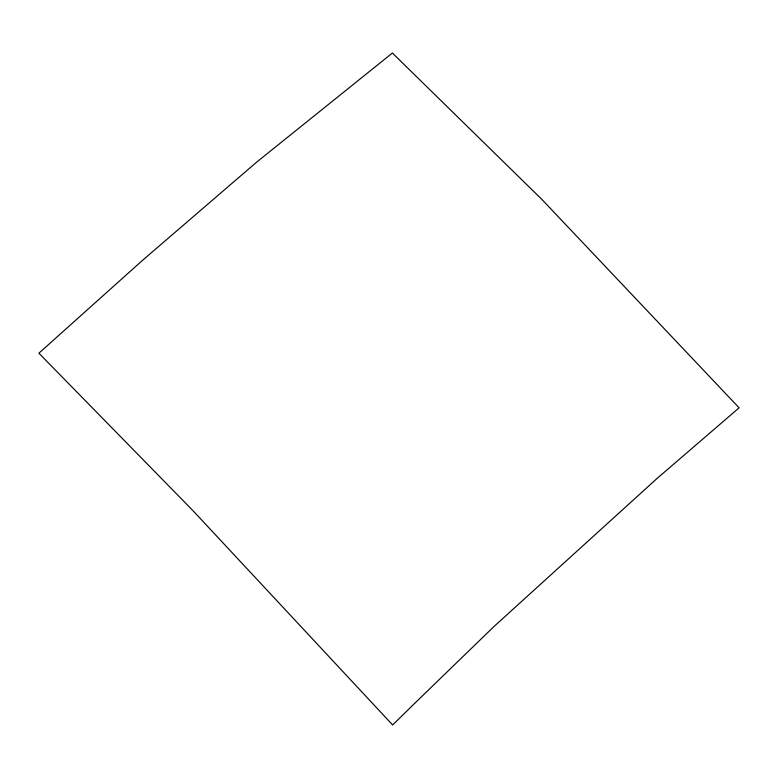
<?xml version="1.0" encoding="UTF-8"?>
<svg xmlns="http://www.w3.org/2000/svg" width="778" height="778" viewBox="0 0 778 778"><rect width="100%" height="100%" fill="white"/><g stroke="black" fill="none" stroke-linecap="round" stroke-linejoin="round"><path stroke-width="1.17" d="M414.586 703.448L392.647 724.97L193.265 510.981L38.9 353.202L142.257 260.581L256.565 162.194L392.394 53.03L542.159 199.713L739.1 407.818L657.371 478.178L493.699 626.786L414.586 703.448"/></g></svg>
